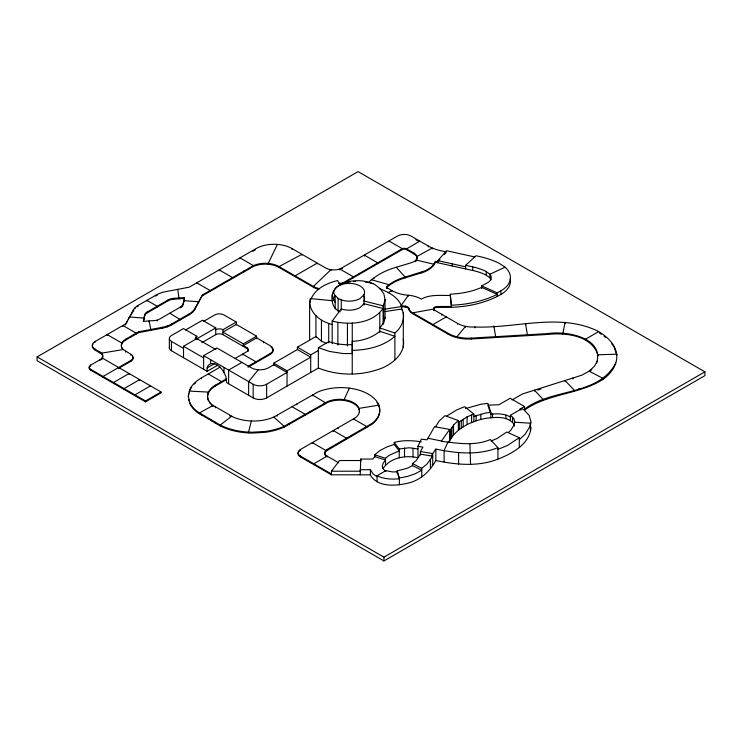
<?xml version="1.0" encoding="UTF-8"?>
<svg xmlns="http://www.w3.org/2000/svg" width="742" height="742" viewBox="0 0 742 742"><rect width="100%" height="100%" fill="white"/><g stroke="black" fill="none" stroke-linecap="round" stroke-linejoin="round"><path stroke-width="1.11" d="M352.237 350.354L352.255 341.339C362.161 340.912 372.187 337.786 379.793 331.257L394.892 336.302C383.428 346.486 367.253 350.094 352.237 350.354L352.237 373.912M385.033 311.584L401.756 309.015C406.217 317.214 401.83 327.574 394.892 332.991L394.892 359.861M217.554 365.287L207.101 371.315L207.101 367.949A14.274 8.245 60 0 1 223.036 370.87L225.874 376.398L226.662 382.612L253.161 397.907A9.525 5.5 0 0 0 266.638 397.907L318.355 368.051C338.806 376.213 362.337 376.008 382.751 367.809C393.863 362.819 405.661 352.738 403.305 339.242M385.914 471.541L382.659 468.425L382.288 466.013L383.178 463.119L385.506 460.021L374.71 456.571L372.846 459.057L360.788 459.048L360.287 471.207L331.424 471.207L331.424 474.815L370.416 474.824L370.499 475.353C378.132 487.429 395.282 485.991 407.46 483.283C420.074 480.547 429.776 471.634 435.842 460.55L435.842 449.114C456.265 453.288 478.052 455.56 497.91 447.649L490.379 439.533C474.778 446.276 457.536 443.215 441.295 441.314L449.615 429.414L434.524 426.678L427.077 439.811L421.28 439.199L417.969 446.359L417.969 457.786C405.781 454.874 390.765 457.48 383.178 468.211M188.329 396.933L188.709 393.585M508.576 432.336L510.691 430.379L514.058 424.999L514.586 422.207L530.419 423.2L529.714 426.928L525.095 434.293L519.279 439.681M530.419 425.518L531.087 422.003L529.12 415.372L523.954 409.807L521.793 408.694L510.375 415.288L510.375 420.631M531.087 427.346C529.38 445.144 510.756 454.299 495.897 459.91C476.447 466.801 455.625 464.585 435.842 460.55M144.764 314.793L143.336 321.36L154.911 320.525A7.439 4.294 0 0 0 156.877 320.219L157.258 320.117A7.439 4.294 0 0 0 159.242 319.292L180.315 307.132A10.054 5.806 0 0 0 182.244 305.574L182.467 305.287A10.054 5.806 0 0 0 183.181 303.747L184.526 297.579L173.702 298.367A9.627 5.565 0 0 0 171.142 298.757L170.66 298.887A9.627 5.565 0 0 0 168.091 299.944L147.055 312.094A8.023 4.628 0 0 0 145.515 313.328L145.339 313.56A8.023 4.628 0 0 0 144.764 314.793L143.577 321.119M184.304 299.462L183.181 304.6L183.181 303.747M383.623 323.391L383.623 305.092L385.033 299.573L383.92 294.027L380.358 288.842L374.589 284.362L369.368 282.303L363.422 281.06A25.478 14.71 0 0 0 345.049 282.637C336.71 284.817 330.079 292.487 332.295 301.465M385.033 317.298L383.623 322.826L379.793 327.945L394.892 332.991M251.371 420.955L248.347 432.901M309.627 339.966L309.627 301.438L310.434 298.609L332.295 300.677C332.231 305.583 335.653 310.156 340.226 311.816M310.981 299.174C315.183 288.564 326.999 283.073 337.536 280.578L340.661 285.011M439.969 259.431L437.771 261.907L435.443 261.397L433.235 265.015A29.457 17.001 0 0 1 424.424 271.062L403.286 277.619A44.492 25.682 0 0 0 390.227 283.852L386.749 286.468L386.749 287.321A1.614 0.937 0 0 0 386.563 288.267M435.443 261.397L434.97 263.41L433.235 265.868A29.457 17.001 0 0 1 424.424 271.915L403.286 278.473A44.492 25.682 0 0 0 390.227 284.705L386.749 287.321M447.983 442.019L444.106 450.394L444.106 461.821M349.389 388.149L343.75 400.43M277.387 244.406L267.825 264.245M597.551 360.612L594.481 366.186L589.129 371.148L581.802 375.192L522.322 394.002L512.073 399.929M596.531 363.33C604.823 337.322 565.756 330.663 547.726 333.594L471.309 338.12A28.558 16.482 0 0 1 448.205 333.381L412.654 312.855A13.087 7.559 0 0 1 409.074 308.987L408.749 308.06A4.127 2.384 0 0 0 405.271 306.168L400.986 305.713L408.415 295.242L410.289 295.455A23.327 13.467 0 0 1 420.705 298.729L421.335 299.119C430.175 294.147 440.581 295.696 450.255 295.409L451.396 306.465L437.279 306.511A3.729 2.152 0 0 0 433.82 307.828A3.729 2.152 0 0 0 434.627 310.184L457.554 323.419A21.509 12.419 0 0 0 474.954 326.99C515.402 328.687 559.357 312.456 597.839 331.118C606.845 336.33 615.61 344.103 616.788 355.028L613.94 346.495L611.788 343.88M615.86 362.847C598.608 396.349 551.325 388.066 524.511 409.259M118.637 367.494L118.637 368.347L130.926 361.252L130.926 360.399A7.429 4.285 0 0 0 130.926 354.333L123.32 349.528A14.775 8.533 0 0 1 125.667 339.233L138.504 331.822L162.312 327.305A23.948 13.82 0 0 0 166.579 326.22L167.377 325.951A23.948 13.82 0 0 0 171.764 323.948L189.154 313.912A23.002 13.282 0 0 0 192.493 311.464L192.948 311.019A23.002 13.282 0 0 0 194.756 308.644L202.557 294.843L253.412 265.617A19.487 11.251 0 0 1 279.057 266.591L313.439 286.44A16.565 9.563 0 0 0 318.819 288.508M121.846 348.323A14.775 8.533 0 0 1 125.667 340.086L138.504 332.676L162.312 328.159A23.948 13.82 0 0 0 166.579 327.074L167.377 326.805A23.948 13.82 0 0 0 171.764 324.801L189.154 314.766A23.002 13.282 0 0 0 192.493 312.317L192.948 311.872A23.002 13.282 0 0 0 194.756 309.497L202.557 294.843M420.408 454.994L420.408 451.563L422.931 447.12L417.969 446.359M127.253 321.425L125.203 325.005L133.412 309.841A19.487 11.251 0 0 1 134.942 307.847L135.322 307.466A19.487 11.251 0 0 1 138.133 305.416L155.727 295.26A26.424 15.257 0 0 1 160.569 293.053L161.459 292.747A26.424 15.257 0 0 1 166.162 291.55L189.266 287.163L256.111 248.57A25.395 14.664 0 0 1 292.023 248.57L325.59 267.945A11.816 6.817 0 0 0 339.855 269.031L397.629 236.002A9.405 5.426 0 0 1 410.929 236.002L428.282 246.029A36.2 20.897 0 0 0 441.564 250.898L446.563 252.002M128.283 319.635L129.312 316.992L144.05 318.077L144.05 318.93M129.822 316.955L133.412 310.694A19.487 11.251 0 0 1 133.94 309.868M435.517 426.845L439.143 421.076L444.95 415.696L458.37 420.528L458.37 430.202M449.615 431.176L453.548 424.99L458.37 420.528M448.363 442.631C455.458 428.579 470.66 421.308 485.518 418.386C494.868 417.264 507.157 415.594 513.816 423.895L514.401 425.852M432.076 464.891L432.734 465.002L432.725 453.566L435.842 449.114M421.744 477.106L421.744 468.285L426.975 464.075L432.734 456.182L420.408 454.178L416.179 460.624L412.496 463.592L412.496 465.8M332.175 321.073L341.274 308.922A15.406 8.895 0 0 0 359.907 307.67L363.997 303.719L383.104 308.487C371.955 323.966 349.315 325.45 332.175 321.073L332.175 343.722M363.997 294.695L359.907 298.646A15.406 8.895 0 0 1 341.274 299.898L338.12 298.451L334.243 294.435A15.406 8.895 0 0 1 338.454 285.874L341.682 284.492A15.406 8.895 0 0 1 358.738 285.29A15.406 8.895 0 0 1 363.997 294.695L363.997 305.11M383.104 324.347L383.104 305.797L383.623 305.092M331.424 471.207L339.53 460.532L360.788 460.532M258.281 369.766L248.626 381.629L248.626 395.291M437.771 262.761L437.771 260.646L446.563 250.74L474.926 257.001M444.365 254.478L445.831 252.827M458.37 422.541L467.08 416.883L473.86 414.073L473.86 421.734M589.797 371.38L591.801 369.516M491.13 440.98L497.159 438.485L506.74 432.02L519.279 437.669L507.593 445.395L497.91 449.402M465.633 268.919L465.633 265.311L476.058 255.758L479.749 256.574A65.092 37.582 0 0 1 499.236 263.336L505.079 267.203A32.629 18.838 0 0 1 500.878 290.864L500.878 294.472L497.205 296.457A76.445 44.13 0 0 1 451.396 307.318L437.279 307.364A3.729 2.152 0 0 0 433.977 308.496A3.729 2.152 0 0 0 434.163 310.712M490.536 413.183L487.856 405.169L498.958 404.742L510.208 398.25L524.511 406.505L524.511 410.113C547.874 393.353 579.085 394.642 603.144 379.301C611.278 373.449 617.622 364.61 616.788 354.175L598.145 354.778L598.145 355.631C592.033 335.338 565.747 332.435 547.726 334.447L471.309 338.973A28.558 16.482 0 0 1 448.205 334.234L412.654 313.708A13.087 7.559 0 0 1 409.074 309.841L408.749 308.06M325.812 455.996A8.153 4.702 0 0 1 325.812 451.294L372.345 424.044A38.844 22.427 0 0 0 378.81 405.985L378.81 405.132L359.007 408.388L359.007 409.241M374.71 457.1L374.71 454.818L379.941 450.598L386.601 447.055L394.225 444.421L399.224 450.941L389.188 455.291L385.506 458.259L385.506 465.113M231.652 416.243L220.198 425.092L220.198 425.945L225.716 428.347A50.734 29.29 0 0 0 244.906 432.697L251.788 433.105L265.515 432.28A50.734 29.29 0 0 0 284.13 427.16L327.547 402.479A19.941 11.51 0 0 1 349.074 401.58A19.941 11.51 0 0 1 359.406 412.515M368.978 282.248A20.785 12.002 0 0 1 371.482 279.771L373.903 277.935A63.654 36.748 0 0 1 396.256 267.25L411.634 262.622A10.23 5.908 0 0 0 414.138 253.208L406.57 248.839A3.237 1.864 0 0 0 402.312 248.681L388.993 240.992L388.993 241.846M199.412 413.795L199.412 412.942L213.084 405.447L233.285 417.069A33.279 19.218 0 0 0 249.201 420.872L253.551 421.039A33.279 19.218 0 0 0 273.807 417.069L318.105 391.878A38.844 22.427 0 0 1 368.375 394.169A38.844 22.427 0 0 1 372.345 423.2L327.111 449.466L325.812 450.44L325.812 451.294M446.684 416.095L456.645 409.974L464.64 406.662L473.86 414.073M387.983 292.793L391.795 290.521L393.26 291.318A27.992 16.157 0 0 0 407.07 295.14L408.415 295.242L408.415 296.095M188.709 399.428L189.841 402.711A44.409 25.636 0 0 0 197.502 411.689L220.198 425.092L225.716 427.494A50.734 29.29 0 0 0 244.906 431.844L251.788 432.252L265.515 431.427A50.734 29.29 0 0 0 284.13 426.307L327.547 401.626A19.941 11.51 0 0 1 353.619 402.693A19.941 11.51 0 0 1 355.464 417.746L300.352 449.55A7.93 4.582 0 0 0 300.352 456.024L300.352 456.877L331.424 474.815M37.1 356.911L358.061 171.606L704.9 371.853L704.9 375.637L383.939 560.943L37.1 360.695L37.1 356.911L383.939 557.159L704.9 371.853M102.804 356.716A9.405 5.426 0 0 0 101.552 354.008L94.985 349.955L94.985 349.102A9.192 5.305 0 0 1 94.985 341.598L125.203 324.152M252.809 251.334L255.285 249.896M144.764 315.647A8.023 4.628 0 0 1 145.339 314.413L145.515 314.181A8.023 4.628 0 0 1 147.055 312.948L168.091 300.798A9.627 5.565 0 0 1 170.66 299.74L171.142 299.61A9.627 5.565 0 0 1 173.702 299.212L184.526 298.432L184.526 297.579M202.557 295.696L253.412 266.471A19.487 11.251 0 0 1 279.057 267.445L313.439 287.293A16.565 9.563 0 0 0 318.819 289.361M102.09 358.794L102.09 357.941L161.06 391.989L161.06 392.843L145.515 401.821L90.598 370.11L90.598 369.266A5.018 2.894 0 0 1 90.598 365.166L100.059 359.703A9.405 5.426 0 0 0 101.552 353.155L94.985 349.102M130.926 360.399L103.082 376.472L103.082 377.326M185.519 330.014L202.445 320.238L215.746 327.918L215.746 334.642L201.805 342.693M203.345 321.518L214.763 314.923A6.483 3.747 0 0 1 223.936 314.923L236.244 322.037L236.244 324.996M183.524 357.709L183.524 346.273L196.825 338.602L215.987 349.658M196.825 338.834L215.746 327.918M215.746 329.708A5.092 2.94 0 0 1 222.952 329.708L236.244 322.037M150.496 385.886L134.942 394.865L134.942 395.718M203.642 355.659L216.942 347.979L251.148 367.735A12.373 7.142 0 0 0 268.65 367.735L273.752 364.786L287.052 372.465L266.638 384.245A9.525 5.5 0 0 1 253.161 384.245L203.642 355.659L203.642 369.321M342.711 283.064L402.312 248.681L402.312 249.535L345.642 282.229M419.861 241.159L406.57 248.839L406.57 249.692L414.138 254.061A10.23 5.908 0 0 1 417.013 259.134M256.621 336.191L236.244 324.421L222.952 332.101L243.32 343.861L256.621 336.191L256.621 338.732M90.598 369.266L145.515 400.968L161.06 391.989M207.101 367.949L214.707 363.561M220.198 425.945L197.502 412.533A44.409 25.636 0 0 1 189.841 403.565L188.329 396.08L189.841 389.439A44.409 25.636 0 0 1 201.332 377.947L220.059 367.132M234.778 358.636L246.798 351.699A5.055 2.922 0 0 0 246.798 347.562L243.32 345.559L256.621 337.879L270.329 345.791A9.405 5.426 0 0 1 270.329 353.47L270.329 354.324L248.078 367.169M241.911 362.393L228.61 370.072L228.61 383.735M211.748 405.197A26.666 15.397 0 0 0 213.084 406.301L213.084 405.447A26.666 15.397 0 0 1 215.375 385.191L226.477 378.782M248.078 366.316L270.329 353.47M208.474 400.912A26.666 15.397 0 0 1 215.375 386.044L226.477 379.635M297.412 349.389L297.412 347.191L315.916 336.516L321.444 341.135L326.647 343.518M273.752 363.181L297.412 349.519L310.712 357.199L287.052 370.861L273.752 363.181L273.752 365.361M318.355 347.701L328.725 341.71L337.888 344.056L347.451 344.863L352.255 344.548L352.237 353.563L343.119 353.554L329.615 351.458L318.355 347.701L318.355 368.051M297.412 347.191L310.712 354.871L318.355 350.456M446.257 316.899L432.957 324.579L432.957 325.432M598.599 331.646L585.419 339.252L585.419 340.105M377.066 475.705L385.914 470.595L392.444 471.949L397.165 471.745L399.382 478.803C391.869 479.406 383.864 479.276 377.066 475.705L377.066 481.743M524.511 406.505L519.632 409.315L521.079 410.057M481.641 288.61L481.641 285.902L497.205 292.849L500.878 290.864M481.641 285.902L488.505 282.22A13.412 7.745 0 0 0 489.924 274.215L485.62 271.182A45.921 26.517 0 0 0 474.147 267.203L465.633 265.311M505.079 267.203L489.924 274.215L489.924 277.823A13.412 7.745 0 0 1 491.028 279.827M465.568 408.592L480.983 404.195L487.856 403.425L490.87 412.441L490.87 417.792M473.86 416.392L485.518 413.044L490.87 412.441M537.709 390.014L540.992 388.984M338.612 283.583L350.354 281.83M394.225 444.653L394.225 442.445C403.101 439.969 412.283 440.451 421.28 441.815M394.225 442.445L399.224 448.975L409.241 447.751L417.969 448.966M397.165 473.21L397.165 470.929L407.766 468.081L412.496 465.559L421.744 470.252L415.084 473.804L407.46 476.438L399.382 477.978L399.382 484.832M123.32 349.528L101.552 353.155L101.552 354.008M385.033 309.108L401.756 306.539L401.756 309.924M490.87 414.184C497.409 413.452 504.56 413.619 510.375 417.023M353.544 281.58L355.668 281.422M377.066 476.652L373.245 474.129L370.416 469.732L360.287 469.732L360.287 474.815M365.231 282.108L367.355 282.266M408.749 308.913A4.127 2.384 0 0 0 405.271 307.021L400.986 306.567M420.408 451.563L432.725 453.566M427.967 438.234L441.499 441.026M437.771 260.646L465.633 266.795M435.443 262.251L474.147 270.811A45.921 26.517 0 0 1 485.62 274.79L489.924 277.823M369.312 282.711L373.235 283.611M383.104 305.797L363.997 301.029A15.406 8.895 0 0 0 364.118 296.42M332.175 324.449C321.23 321.982 309.831 313.56 309.627 301.438M371.482 279.771L389.058 284.715L389.058 285.568M374.71 454.818L385.506 458.259M379.347 288.647C388.409 291.894 398.204 297.004 401.756 306.539M412.496 463.592L421.744 468.285M510.375 415.288L513.816 418.553L514.976 422.467M589.129 371.148L603.144 378.448L603.144 379.301M415.891 239.722L417.876 240.872M386.749 286.468A1.614 0.937 0 0 0 386.888 287.692L391.795 290.521L391.795 291.374M215.746 334.642A5.092 2.94 0 0 1 222.952 334.642L246.798 348.415A5.055 2.922 0 0 1 248.282 350.484M196.825 339.354L196.825 336.247L183.524 328.567L171.467 335.532A7.207 4.155 0 0 0 171.467 341.413L171.467 350.743L207.101 371.315M292.079 406.755L305.379 414.426L305.379 415.279M183.524 346.273L203.642 357.885M171.467 341.413L183.524 348.378M208.261 373.949L221.561 381.629L221.561 382.473M338.575 462.739L327.111 456.117A8.153 4.702 0 0 1 325.812 450.44L312.317 442.649L312.317 443.503M300.352 456.024L331.424 473.962M169.779 313.217L179.796 319.31L179.796 320.164M599.48 333.112L601.261 334.336M603.932 336.182L605.704 337.415M273.807 417.069L284.13 426.307L284.13 427.16M396.256 267.25L405.123 277.063L405.123 277.916M397.165 470.929L399.382 477.978M493.829 325.877L495.814 337.527M177.709 289.361L179.11 298.822M332.295 294.602L332.731 298.238L335.161 302.105L334.243 300.76A15.406 8.895 0 0 1 334.364 296.16M451.396 305.194L450.255 294.147A57.264 33.065 0 0 0 481.641 287.395L497.205 294.342A76.445 44.13 0 0 1 451.396 305.194L451.396 307.318M469.918 443.864L470.549 464.575M578.946 388.548L578.946 389.402M574.085 390.932L574.085 390.079L565.079 380.544L565.079 381.397M572.982 378.058L572.982 378.912M565.024 323.308L565.024 322.455L562.798 334.123M547.726 333.594L547.726 334.447M546.548 398.751L546.548 399.595M543.422 400.587L543.422 399.734L534.426 390.199L534.426 391.053M538.117 401.403L538.117 402.257M530.419 423.2L530.419 430.861M527.525 335.644L525.605 323.994L525.605 324.848M519.279 437.669L519.279 447.343M514.317 423.663L514.317 425.852M512.555 417.19L512.555 422.532M505.914 415.093L505.914 418.701M497.91 447.649L497.91 459.075M497.205 292.849L497.205 296.457M492.605 413.99L492.605 417.598M486.26 271.489L486.26 275.096M480.816 414.249L480.816 419.592M476.114 415.455L476.114 420.797M474.954 326.99L474.954 327.843M472.765 266.888L472.765 270.496M471.597 415.01L471.597 422.671M471.309 338.12L471.309 338.973M467.08 416.883L467.08 424.545M465.549 327.194L465.549 326.341L456.868 336.803L456.868 337.656M463.184 419.276L463.184 426.938M461.255 420.464L461.255 428.125M459.326 421.651L459.326 429.312M458.621 452.639L458.621 464.065M457.554 323.419L457.554 324.273M453.548 424.99L453.548 434.654M452.286 263.846L452.286 265.97M451.98 427.485L451.98 437.159M451.182 428.765L451.182 438.439M450.682 429.562L450.682 439.236M450.181 430.36L450.181 440.034M449.615 429.414L449.615 440.841M448.205 333.381L448.205 334.234M446.359 306.539L446.359 307.392M441.796 314.33L441.796 315.174M437.279 306.511L437.279 307.364M433.801 265.061L433.801 264.208L416.049 260.034L416.049 260.887M433.606 309.933L433.606 309.08L412.654 312.855L412.654 313.708M432.289 248.876L432.289 248.023L417.004 256.444L417.004 257.298M432.076 453.464L432.076 456.896M430.425 459.474L430.425 468.285M428.282 246.029L428.282 246.882M421.159 272.24L421.159 273.093M414.138 253.208L414.138 254.061M413.006 448.205L413.006 457.016M411.476 251.668L411.476 252.521M409.074 308.987L409.074 309.841M407.506 249.386L407.506 250.24M405.271 306.168L405.271 307.021M404.52 447.964L404.52 456.775M403.305 312.363L403.296 347.312M401.997 248.839L401.997 249.692M399.224 448.975L399.224 457.786M386.888 287.692L386.888 288.545M385.033 299.573L385.033 319.014M383.939 557.159L383.939 560.943M379.793 312.901L379.793 332.425M377.715 263.707L377.715 262.853L364.415 255.183L364.415 256.036M373.903 277.935L373.903 278.788M370.416 469.732L370.416 474.824M366.715 427.411L366.715 426.557L353.461 418.896L353.461 419.749M364.739 427.735L364.739 428.588M360.788 459.048L360.788 461.088M353.433 277.731L353.433 276.877L339.855 269.031L339.855 269.884M352.255 322.983L352.255 344.705M351.448 435.415L351.448 436.268M347.451 323.308L347.451 345.967M346.579 439.069L346.579 438.216L333.288 430.546L333.288 431.399M342.303 267.945L342.303 268.799M341.274 299.898L341.274 310.314M338.12 298.451L338.12 311.186M338.148 427.735L338.148 428.588M337.888 322.492L337.888 345.151M335.161 295.78L335.161 308.969M333.418 291.003L333.418 293.294M330.886 270.57L330.886 269.717L313.439 286.44L313.439 287.293M328.725 323.531L328.725 342.795M327.111 449.466L327.111 450.32M327.111 456.97L327.111 456.117L313.81 463.796L313.81 464.65M325.543 403.639L325.543 402.785L312.503 395.004L312.503 395.857M323.54 403.945L323.54 404.798M321.444 320.201L321.444 341.728M317.196 263.957L317.196 263.104L295.103 275.857L295.103 276.71M315.916 315.573L315.916 337.109M310.712 354.871L310.712 372.465M310.434 298.609L310.434 302.003M310.239 411.625L310.239 412.478M301.966 255.165L301.966 254.311L279.057 266.591L279.057 267.445M300.352 449.55L300.352 450.403A7.93 4.582 0 0 0 299.1 451.359M296.939 403.945L296.939 404.798M292.023 248.57L292.023 249.423M289.343 423.682L289.343 424.535M287.052 370.861L287.052 386.128M277.081 415.409L277.081 416.262M266.638 384.245L266.638 397.907M263.679 341.951L263.679 342.804M255.925 362.634L255.925 361.781L242.625 354.11L242.625 354.964M253.412 266.471L253.412 265.617L240 257.873L240 258.726M253.161 384.245L253.161 397.907M251.501 266.591L251.501 267.445M246.798 347.562L246.798 348.415M243.886 270.988L243.886 271.841M243.32 343.861L243.32 346.412M232.469 278.435L232.469 277.582L219.168 269.902L219.168 270.756M230.011 415.409L230.011 416.262M224.001 367.411L224.001 372.465M222.952 329.708L222.952 334.642M215.375 385.191L215.375 386.044M215.375 406.959L215.375 407.812M215.301 422.272L215.301 423.125M211.359 420L211.359 420.844M210.7 359.731L210.7 363.756M210.069 291.356L210.069 290.502L196.778 282.832L196.778 283.685M208.474 392.945L208.474 392.091L189.275 391.09L189.275 391.943M201.332 377.947L201.332 378.8M201.332 414.203L201.332 415.056M198.661 302.597L198.661 301.744L183.858 300.658L183.858 301.512M194.756 308.644L194.756 309.497M192.577 311.39L192.577 312.243M189.154 313.912L189.154 314.766M182.319 305.472L182.319 306.325M180.315 307.132L180.315 307.986M173.702 298.367L173.702 299.212M171.764 323.948L171.764 324.801M169.352 338.473L169.352 347.803M168.091 299.944L168.091 300.798M167.247 325.998L167.247 326.851M162.312 327.305L162.312 328.159M157.174 307.105L157.174 306.251L146.935 300.334L146.935 301.187M157.119 320.154L157.119 321.008M155.727 295.26L155.727 296.114M150.923 330.32L149.123 320.943L149.123 321.796M147.055 312.094L147.055 312.948M145.451 313.412L145.451 314.265M145.515 400.968L145.515 401.821M139.644 380.479L139.644 379.626L124.1 388.604L124.1 389.457M138.504 331.822L138.504 332.676M138.133 305.416L138.133 306.27M136.185 334.021L136.185 333.167L122.884 325.488L122.884 326.341M135.257 307.531L135.257 308.384M133.412 309.841L133.412 310.694M130.926 354.333L130.926 355.186M129.071 374.367L129.071 373.514L113.517 382.492L113.517 383.345M125.667 339.233L125.667 340.086M125.667 351.3L125.667 352.153M121.846 343.908L121.846 343.054L107.154 334.577L107.154 335.43M100.059 352.023L100.059 352.877M100.059 359.703L100.059 360.556M94.985 341.598L94.985 342.452M90.598 365.166L90.598 366.019A5.018 2.894 0 0 0 90.598 370.11M171.467 350.743A7.207 4.155 0 0 1 169.603 346.718M195.415 339.289A5.463 3.153 0 0 1 196.825 336.247M272.759 349.074A9.405 5.426 0 0 1 270.329 354.324M271.136 347.182A9.405 5.426 0 0 1 272.36 348.406M248.236 350.864A5.055 2.922 0 0 1 248.116 351.235M210.58 404.038A26.666 15.397 0 0 1 209.596 402.823M189.841 390.292A44.409 25.636 0 0 1 191.705 387.12M194.274 384.115A44.409 25.636 0 0 1 195.805 382.687M376.955 402.526A38.844 22.427 0 0 1 378.003 404.242M300.352 456.877A7.93 4.582 0 0 1 298.636 451.897M510.181 278.788A32.629 18.838 0 0 1 500.878 294.472M416.652 260.034A10.23 5.908 0 0 1 415.223 261.676M402.312 249.535A3.237 1.864 0 0 1 406.57 249.692M137.103 306.91A19.487 11.251 0 0 1 137.604 306.585M102.73 357.431A9.405 5.426 0 0 1 101.552 359.434M132.54 356.577A7.429 4.285 0 0 1 130.926 361.252M156.469 295.696A26.424 15.257 0 0 1 157.239 295.307M182.847 305.537A10.054 5.806 0 0 1 182.467 306.14M182.244 306.427A10.054 5.806 0 0 1 181.985 306.715M181.391 307.253A10.054 5.806 0 0 1 181.057 307.503M94.985 349.955A9.192 5.305 0 0 1 92.37 345.512M92.611 344.826A9.192 5.305 0 0 1 92.991 344.167"/></g></svg>
